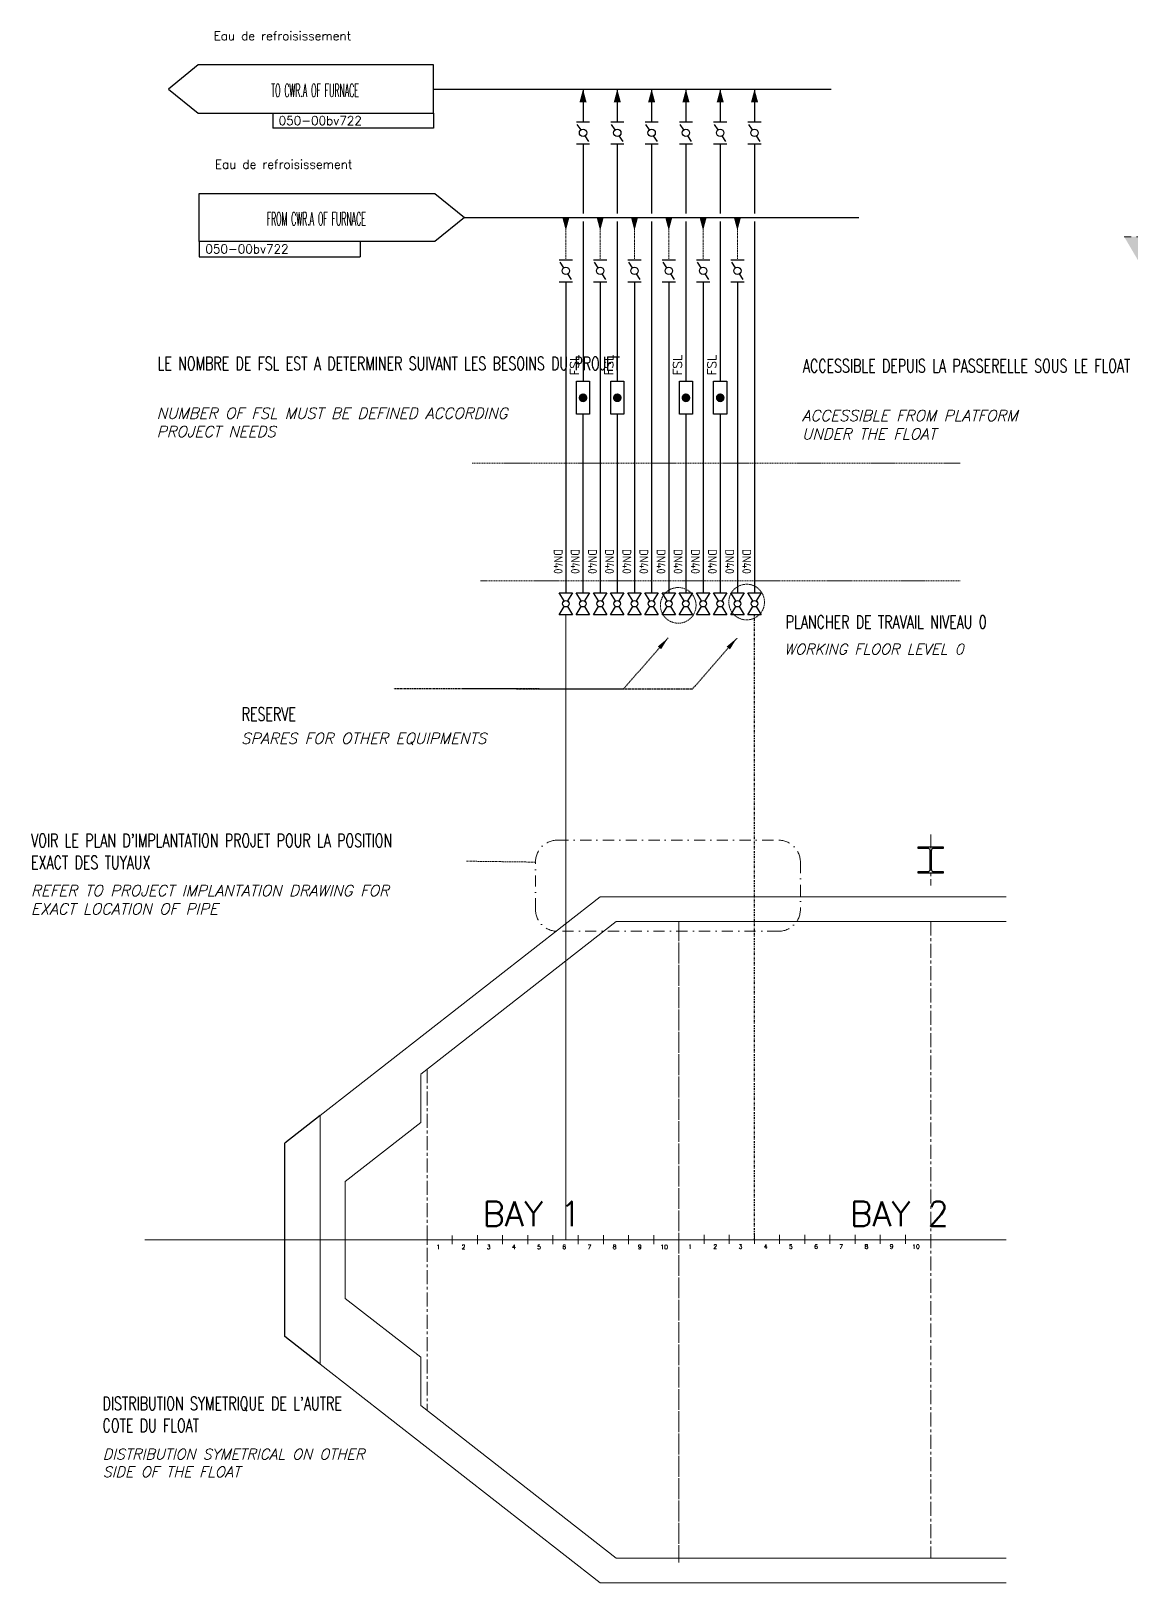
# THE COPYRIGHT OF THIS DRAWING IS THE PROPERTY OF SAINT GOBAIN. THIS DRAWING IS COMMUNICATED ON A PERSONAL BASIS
# Model space of a CAD drawing. Header units: millimetres. Extents: x -64622 to 376668, y -9274 to 59250.
# Drawn here: x -64622.4 to -64371.8, y 58870.2 to 59223.3 of the extents above; entities that cross this region are included whole.
import ezdxf
from ezdxf.enums import TextEntityAlignment as Align

# ---------------------------------------------------------------- set-up
doc = ezdxf.new("R2010")
doc.units = ezdxf.units.MM
doc.header["$LTSCALE"] = 0.1
for name, pattern in [('AXES', [50.8, 31.75, -6.35, 6.35, -6.35]), ('CACHEX2', [19.05, 12.7, -6.35]), ('DASHDOT', [1, 0.5, -0.25, 0, -0.25]), ('TIRETPTX2', [50.8, 25.4, -12.7, 0, -12.7])]:
    doc.linetypes.add(name, pattern=pattern)
doc.layers.get('0').update_dxf_attribs({"lineweight": 9})
for name, color, linetype, lineweight in [('AXES', 1, 'AXES', 9), ('BATTERY LIMIT', 3, 'TIRETPTX2', 9), ('TEXTE', 2, 'Continuous', 20), ('TEXTE-LOCAL', 2, 'Continuous', 15)]:
    doc.layers.add(name, color=color, linetype=linetype, lineweight=lineweight)
for name, color, linetype in [('INFRASTRUCTURE', 1, 'Continuous'), ('SOUDURE', 6, 'Continuous'), ('STRUCTURES', 1, 'Continuous'), ('WATER', 3, 'Continuous')]:
    doc.layers.add(name, color=color, linetype=linetype)
doc.styles.add('ITALIC', font='italic.shx', dxfattribs={"height": 1.8})
doc.styles.add('ROMANS', font='romans.shx', dxfattribs={"width": 0.7})
doc.styles.add('Tag_Instrum', font='isocp.shx', dxfattribs={"height": 2})
doc.dimstyles.new('1-20', dxfattribs={"dimtxt": 70, "dimasz": 70, "dimexe": 0.5, "dimexo": 20, "dimgap": 20, "dimtad": 3, "dimtoh": 1, "dimdsep": 46, "dimtxsty": 'ROMANS', "dimcen": 0.5, "dimclrd": 256, "dimclre": 256, "dimclrt": 2, "dimazin": 2, "dimtfac": 1, "dimtmove": 0, "dimatfit": 3, "dimfxl": 1, "dimtolj": 1, "dimtzin": 0, "dimarcsym": 0})

# ---------------------------------------------------------------- blocks, each defined once
blk = doc.blocks.new('F')
blk.add_solid([(0, 0), (2.99437, -0.802339), (2.99437, 0.802339)])
blk = doc.blocks.new('O5')
at = {"layer": 'BATTERY LIMIT'}
for p, q in [((0, 7.22), (-3.38, 1.45)), ((0, 7.93), (0, 0)), ((-3.38, 1.45), (3.38, 1.45))]:
    blk.add_line(p, q, dxfattribs=at)
blk.add_solid([(0, 7.22), (0, 1.45), (3.38, 1.45), (0, 1.45)], dxfattribs=at)
blk = doc.blocks.new('FSL')
blk.add_hatch(color=256).paths.add_polyline_path([(1, 3.75, 1), (-1, 3.75, 1)])
blk.add_lwpolyline([(-1.5, 7.5), (1.5, 7.5), (1.5, 0), (-1.5, 0)], close=True)
at = {"layer": 'TEXTE', "style": 'Tag_Instrum'}
for tag, p in [('DIA', (-2.5, -8)), ('FLUID', (-2.5, -11)), ('DESC', (-2.5, -14))]:
    blk.add_attdef(tag, text='', height=2, dxfattribs=at).set_placement(p, align=Align.MIDDLE_LEFT)
at = {"layer": 'TEXTE', "style": 'Tag_Instrum', "flags": 1}
for tag, p in [('COM1', (-2.5, -17)), ('COM2', (-2.5, -20))]:
    blk.add_attdef(tag, text='', height=2, dxfattribs=at).set_placement(p, align=Align.MIDDLE_LEFT)
blk = doc.blocks.new('BALL_VALVE')
for points in [[(1.86, -0.39), (0, -1.5), (0, 1.5), (1.86, 0.39)], [(3.14, 0.39), (5, 1.5), (5, -1.5), (3.14, -0.39)]]:
    blk.add_lwpolyline(points)
blk.add_circle((2.5, 0), 0.75)
at = {"layer": 'TEXTE', "style": 'Tag_Instrum'}
for tag, p in [('DIA', (0, -8)), ('FLUID', (0, -11)), ('DESC', (0, -14))]:
    blk.add_attdef(tag, text='', height=2, dxfattribs=at).set_placement(p, align=Align.MIDDLE_LEFT)
at = {"layer": 'TEXTE', "style": 'Tag_Instrum', "flags": 1}
for tag, p in [('COM1', (0, -17)), ('COM2', (0, -20))]:
    blk.add_attdef(tag, text='', height=2, dxfattribs=at).set_placement(p, align=Align.MIDDLE_LEFT)
blk = doc.blocks.new('BUTTERFLY_VALVE')
for p, q in [((0, -1.5), (0, 1.5)), ((4.44, 1.3), (3.19, 0.46)), ((5, -1.5), (5, 1.5)), ((1.81, -0.46), (0.56, -1.3))]:
    blk.add_line(p, q)
blk.add_circle((2.5, 0), 0.833)
at = {"layer": 'TEXTE', "style": 'Tag_Instrum'}
for tag, p in [('DIA', (0, -8)), ('FLUID', (0, -11)), ('DESC', (0, -14))]:
    blk.add_attdef(tag, text='', height=2, dxfattribs=at).set_placement(p, align=Align.MIDDLE_LEFT)
at = {"layer": 'TEXTE', "style": 'Tag_Instrum', "flags": 1}
for tag, p in [('COM1', (0, -17)), ('COM2', (0, -20))]:
    blk.add_attdef(tag, text='', height=2, dxfattribs=at).set_placement(p, align=Align.MIDDLE_LEFT)
blk = doc.blocks.new('*U44')
for p, q in [((0, 14.4), (-6.73, 8.92)), ((53.61, 14.4), (0, 14.4)), ((53.61, 3.43), (53.61, 14.4)), ((-6.73, 8.92), (0, 3.43)), ((0, 3.43), (53.61, 3.43)), ((17, 3.43), (17, 0)), ((53.61, 0), (17, 0)), ((53.61, 3.43), (53.61, 0))]:
    blk.add_line(p, q)
at = {"layer": 'TEXTE-LOCAL', "style": 'ROMANS'}
for tag, p in [('LOCAL-LANGUAGE', (28.02, 21.08)), ('LOCAL-LANGUAGE-2', (29.51, 16.92))]:
    blk.add_attdef(tag, text='', height=2, dxfattribs=at).set_placement(p, align=Align.MIDDLE_CENTER)
blk.add_attdef('TEXT-IN-ENGLISH', text='', height=3, dxfattribs=at).set_placement((27.72, 7.11), align=Align.CENTER)
blk.add_attdef('PID-NUMBER', text='', height=2, dxfattribs=at).set_placement((0.81, 1.64), align=Align.MIDDLE_LEFT)
blk = doc.blocks.new('*U45')
for p, q in [((0, 14.4), (53.61, 14.4)), ((0, 3.43), (0, 14.4)), ((53.61, 14.4), (60.33, 8.92)), ((60.33, 8.92), (53.61, 3.43)), ((53.61, 3.43), (0, 3.43)), ((0, 3.43), (0, 0)), ((36.61, 3.43), (36.61, 0)), ((0, 0), (36.61, 0))]:
    blk.add_line(p, q)
at = {"layer": 'TEXTE-LOCAL', "style": 'ROMANS'}
for tag, p in [('LOCAL-LANGUAGE', (28.02, 21.08)), ('LOCAL-LANGUAGE-2', (29.51, 16.92))]:
    blk.add_attdef(tag, text='', height=2, dxfattribs=at).set_placement(p, align=Align.MIDDLE_CENTER)
blk.add_attdef('TEXT-IN-ENGLISH', text='', height=3, dxfattribs=at).set_placement((27.72, 7.11), align=Align.CENTER)
blk.add_attdef('PID-NUMBER', text='', height=2, dxfattribs=at).set_placement((0.81, 1.64), align=Align.MIDDLE_LEFT)

msp = doc.modelspace()

# ---------------------------------------------------------------- linework, layer by layer
at = {"layer": 'AXES'}
for p, q in [((-64417.64, 59040.52), (-64417.64, 59028.87)), ((-64474.94, 59020.68), (-64474.94, 58875.8)), ((-64474.94, 59019.71), (-64474.94, 58874.82)), ((-64417.64, 59020.68), (-64417.64, 58876.77)), ((-64417.64, 59020.68), (-64417.64, 58875.8)), ((-64532.24, 58987.09), (-64532.24, 58909.39)), ((-64532.24, 58987.08), (-64532.24, 58909.4))]:
    msp.add_line(p, q, dxfattribs=at)
at = {"layer": 'BATTERY LIMIT', "linetype": 'CACHEX2', "ltscale": 0.0005}
for p, q in [((-64500.66, 59171.27), (-64500.66, 59180.91)), ((-64492.85, 59171.27), (-64492.85, 59180.91)), ((-64485.04, 59171.27), (-64485.04, 59180.91)), ((-64477.24, 59171.27), (-64477.24, 59180.91)), ((-64469.43, 59171.27), (-64469.43, 59180.91)), ((-64461.62, 59171.27), (-64461.62, 59180.91)), ((-64523.25, 59034.42), (-64507.57, 59034.21))]:
    msp.add_line(p, q, dxfattribs=at)
at = {"layer": 'BATTERY LIMIT', "linetype": 'CACHEX2', "ltscale": 0.2}
for p, q in [((-64522, 59125), (-64410.93, 59125)), ((-64520.05, 59098.26), (-64410.93, 59098.26))]:
    msp.add_line(p, q, dxfattribs=at)
at = {"layer": 'BATTERY LIMIT'}
msp.add_lwpolyline([(-64502.57, 59039.21), (-64452.29, 59039.21, -0.414214), (-64447.29, 59034.21), (-64447.29, 59023.46, -0.414214), (-64452.29, 59018.46), (-64502.57, 59018.46, -0.414214), (-64507.57, 59023.46), (-64507.57, 59034.21, -0.414214)], format="xyb", close=True, dxfattribs=at)
at = {"layer": 'INFRASTRUCTURE'}
for p, q in [((-64556.59, 58976.53), (-64564.62, 58970.25)), ((-64564.62, 58926.23), (-64564.62, 58970.25)), ((-64556.59, 58919.95), (-64564.62, 58926.23))]:
    msp.add_line(p, q, dxfattribs=at)
msp.add_lwpolyline([(-64420.46, 59037.7), (-64414.82, 59037.7), (-64414.82, 59037.31), (-64417.02, 59037.31, 0.414214), (-64417.53, 59036.81), (-64417.53, 59032.58, 0.414214), (-64417.02, 59032.07), (-64414.82, 59032.07), (-64414.82, 59031.69), (-64420.46, 59031.69), (-64420.46, 59032.07), (-64418.26, 59032.07, 0.414214), (-64417.75, 59032.58), (-64417.75, 59036.81, 0.414214), (-64418.26, 59037.31), (-64420.46, 59037.31)], format="xyb", close=True, dxfattribs=at)
at = {"layer": 'SOUDURE', "linetype": 'DASHDOT', "ltscale": 10}
msp.add_line((-64457.75, 58948.24), (-64457.75, 59090.52), dxfattribs=at)
at = {"layer": 'STRUCTURES', "lineweight": 18}
for p, q in [((-64556.59, 58976.53), (-64492.86, 59026.32)), ((-64492.86, 59026.32), (-64400.44, 59026.32)), ((-64533.68, 58985.96), (-64489.24, 59020.68)), ((-64489.24, 59020.68), (-64400.44, 59020.68)), ((-64533.68, 58985.88), (-64533.68, 58974.97)), ((-64556.59, 58976.53), (-64556.59, 58919.95)), ((-64550.86, 58961.56), (-64533.68, 58974.97)), ((-64550.86, 58961.56), (-64550.86, 58934.92)), ((-64550.86, 58934.92), (-64533.68, 58921.51)), ((-64556.59, 58919.95), (-64492.86, 58870.16)), ((-64533.68, 58910.52), (-64533.68, 58921.51)), ((-64533.68, 58910.52), (-64489.24, 58875.8)), ((-64489.24, 58875.8), (-64400.44, 58875.8)), ((-64492.86, 58870.16), (-64400.44, 58870.16))]:
    msp.add_line(p, q, dxfattribs=at)
at = {"layer": 'TEXTE'}
for p, q in [((-64500.66, 58948.24), (-64500.66, 59090.52)), ((-64596.5, 58948.24), (-64400.44, 58948.24)), ((-64532.24, 58947.29), (-64532.24, 58949.28)), ((-64532.24, 58947.28), (-64532.24, 58949.27)), ((-64532.24, 58947.28), (-64532.24, 58949.27)), ((-64526.51, 58947.28), (-64526.51, 58949.27)), ((-64520.78, 58947.29), (-64520.78, 58949.28)), ((-64515.05, 58947.29), (-64515.05, 58949.28)), ((-64509.32, 58947.29), (-64509.32, 58949.28)), ((-64503.59, 58947.29), (-64503.59, 58949.28)), ((-64497.86, 58947.29), (-64497.86, 58949.28)), ((-64492.13, 58947.29), (-64492.13, 58949.28)), ((-64486.4, 58947.29), (-64486.4, 58949.28)), ((-64480.67, 58947.29), (-64480.67, 58949.28)), ((-64474.94, 58947.37), (-64474.94, 58949.37)), ((-64474.94, 58947.36), (-64474.94, 58949.36)), ((-64474.94, 58947.36), (-64474.94, 58949.36)), ((-64474.94, 58947.32), (-64474.94, 58949.32)), ((-64474.94, 58947.31), (-64474.94, 58949.31)), ((-64474.94, 58947.31), (-64474.94, 58949.31)), ((-64474.94, 58947.27), (-64474.94, 58949.26)), ((-64469.21, 58947.36), (-64469.21, 58949.36)), ((-64463.48, 58947.37), (-64463.48, 58949.37)), ((-64457.75, 58947.37), (-64457.75, 58949.37)), ((-64452.02, 58947.37), (-64452.02, 58949.37)), ((-64446.29, 58947.37), (-64446.29, 58949.37)), ((-64440.56, 58947.37), (-64440.56, 58949.37)), ((-64434.83, 58947.37), (-64434.83, 58949.37)), ((-64429.1, 58947.37), (-64429.1, 58949.37)), ((-64423.37, 58947.37), (-64423.37, 58949.37)), ((-64417.64, 58947.41), (-64417.64, 58949.4)), ((-64417.64, 58947.39), (-64417.64, 58949.39)), ((-64417.64, 58947.39), (-64417.64, 58949.39)), ((-64417.64, 58947.35), (-64417.64, 58949.34))]:
    msp.add_line(p, q, dxfattribs=at)
at = {"layer": 'TEXTE', "linetype": 'CACHEX2', "ltscale": 0.0005}
for centre in [(-64475.09, 59092.64), (-64459.52, 59093.39)]:
    msp.add_circle(centre, 4.06, dxfattribs=at)
at = {"layer": 'WATER'}
for p, q in [((-64530.74, 59210.14), (-64440.31, 59210.14)), ((-64496.75, 59210.13), (-64496.75, 59202.67)), ((-64488.95, 59210.13), (-64488.95, 59202.67)), ((-64481.14, 59210.13), (-64481.14, 59202.67)), ((-64473.33, 59210.13), (-64473.33, 59202.67)), ((-64465.53, 59210.13), (-64465.53, 59202.67)), ((-64457.72, 59210.13), (-64457.72, 59202.67)), ((-64496.75, 59197.67), (-64496.75, 59181.81)), ((-64488.95, 59197.67), (-64488.95, 59181.81)), ((-64481.14, 59197.67), (-64481.14, 59181.81)), ((-64473.33, 59197.67), (-64473.33, 59181.81)), ((-64465.53, 59197.67), (-64465.53, 59181.81)), ((-64457.72, 59197.67), (-64457.72, 59181.81)), ((-64523.74, 59180.91), (-64434.02, 59180.91)), ((-64496.75, 59180.01), (-64496.75, 59143.63)), ((-64488.95, 59180.01), (-64488.95, 59143.63)), ((-64481.15, 59180.01), (-64481.17, 59133.63)), ((-64473.33, 59180.01), (-64473.33, 59143.63)), ((-64465.53, 59180.01), (-64465.53, 59143.63)), ((-64457.72, 59180.01), (-64457.75, 59133.63)), ((-64500.66, 59166.27), (-64500.66, 59095.52)), ((-64492.85, 59166.27), (-64492.85, 59095.52)), ((-64485.04, 59166.27), (-64485.04, 59095.52)), ((-64477.24, 59166.27), (-64477.24, 59095.52)), ((-64469.43, 59166.27), (-64469.43, 59095.52)), ((-64461.62, 59166.27), (-64461.62, 59095.52)), ((-64496.79, 59136.13), (-64496.79, 59095.52)), ((-64488.98, 59136.13), (-64488.98, 59095.52)), ((-64473.37, 59136.13), (-64473.37, 59095.52)), ((-64465.56, 59136.13), (-64465.56, 59095.52)), ((-64481.17, 59133.63), (-64481.17, 59095.52)), ((-64457.75, 59133.63), (-64457.75, 59095.52))]:
    msp.add_line(p, q, dxfattribs=at)

# ---------------------------------------------------------------- block references
at = {"layer": 'BATTERY LIMIT', "rotation": 180}
msp.add_blockref('O5', (-64370.22, 59177.98), dxfattribs=at)
at = {"layer": 'WATER'}
ref = msp.add_blockref('*U44', (-64584.35, 59201.22), dxfattribs=at)
ref.add_attrib('LOCAL-LANGUAGE', 'Eau de refroisissement', dxfattribs={"layer": 'TEXTE-LOCAL', "height": 2, "style": 'ROMANS'}).set_placement((-64565.16, 59222.25), align=Align.MIDDLE_CENTER)
ref.add_attrib('TEXT-IN-ENGLISH', 'TO CWR.A OF FURNACE     ', dxfattribs={"layer": 'TEXTE-LOCAL', "height": 3, "style": 'ROMANS', "width": 0.43}).set_placement((-64555.51, 59208.34), align=Align.CENTER)
ref.add_attrib('PID-NUMBER', '050-00bv722', dxfattribs={"layer": 'TEXTE-LOCAL', "height": 2, "style": 'ROMANS'}).set_placement((-64566.02, 59202.96), align=Align.MIDDLE_LEFT)
at = {"layer": 'WATER', "xscale": -1, "rotation": 90}
for p in [(-64496.75, 59210.14), (-64488.95, 59210.14), (-64481.14, 59210.14), (-64473.33, 59210.14), (-64465.53, 59210.14), (-64457.72, 59210.14)]:
    msp.add_blockref('F', p, dxfattribs=at)
at = {"layer": 'WATER', "linetype": 'CACHEX2', "ltscale": 0.0005, "rotation": 270}
for p in [(-64496.75, 59202.67), (-64488.95, 59202.67), (-64481.14, 59202.67), (-64473.33, 59202.67), (-64465.53, 59202.67), (-64457.72, 59202.67), (-64500.66, 59171.27), (-64492.85, 59171.27), (-64485.04, 59171.27), (-64477.24, 59171.27), (-64469.43, 59171.27), (-64461.62, 59171.27)]:
    msp.add_blockref('BUTTERFLY_VALVE', p, dxfattribs=at)
at = {"layer": 'WATER'}
ref = msp.add_blockref('*U45', (-64584.07, 59171.99), dxfattribs=at)
ref.add_attrib('LOCAL-LANGUAGE', 'Eau de refroisissement', dxfattribs={"layer": 'TEXTE-LOCAL', "height": 2, "style": 'ROMANS'}).set_placement((-64564.88, 59193.02), align=Align.MIDDLE_CENTER)
ref.add_attrib('TEXT-IN-ENGLISH', 'FROM CWR.A OF FURNACE     ', dxfattribs={"layer": 'TEXTE-LOCAL', "height": 3, "style": 'ROMANS', "width": 0.43}).set_placement((-64555.24, 59179.11), align=Align.CENTER)
ref.add_attrib('PID-NUMBER', '050-00bv722', dxfattribs={"layer": 'TEXTE-LOCAL', "height": 2, "style": 'ROMANS'}).set_placement((-64582.69, 59173.75), align=Align.MIDDLE_LEFT)
at = {"layer": 'WATER', "rotation": 90.00000000005332}
for p in [(-64500.66, 59177.92), (-64492.85, 59177.92), (-64485.04, 59177.92), (-64477.24, 59177.92), (-64469.43, 59177.92), (-64461.62, 59177.92)]:
    msp.add_blockref('F', p, dxfattribs=at)
at = {"layer": 'WATER', "linetype": 'CACHEX2', "ltscale": 0.0005}
for p in [(-64496.75, 59136.13), (-64488.95, 59136.13), (-64473.33, 59136.13), (-64465.53, 59136.13)]:
    msp.add_blockref('FSL', p, dxfattribs=at)
ref = msp.add_blockref('BALL_VALVE', (-64500.66, 59095.52), dxfattribs=dict(at, rotation=270))
ref.add_attrib('DIA', 'DN40', dxfattribs={"layer": 'TEXTE', "height": 2, "rotation": 270, "style": 'Tag_Instrum'}).set_placement((-64502.41, 59105.47), align=Align.MIDDLE_LEFT)
ref = msp.add_blockref('BALL_VALVE', (-64496.79, 59095.52), dxfattribs=dict(at, rotation=270))
ref.add_attrib('DIA', 'DN40', dxfattribs={"layer": 'TEXTE', "height": 2, "rotation": 270, "style": 'Tag_Instrum'}).set_placement((-64498.54, 59105.47), align=Align.MIDDLE_LEFT)
ref = msp.add_blockref('BALL_VALVE', (-64492.85, 59095.52), dxfattribs=dict(at, rotation=270))
ref.add_attrib('DIA', 'DN40', dxfattribs={"layer": 'TEXTE', "height": 2, "rotation": 270, "style": 'Tag_Instrum'}).set_placement((-64494.6, 59105.47), align=Align.MIDDLE_LEFT)
ref = msp.add_blockref('BALL_VALVE', (-64488.98, 59095.52), dxfattribs=dict(at, rotation=270))
ref.add_attrib('DIA', 'DN40', dxfattribs={"layer": 'TEXTE', "height": 2, "rotation": 270, "style": 'Tag_Instrum'}).set_placement((-64490.73, 59105.47), align=Align.MIDDLE_LEFT)
ref = msp.add_blockref('BALL_VALVE', (-64485.04, 59095.52), dxfattribs=dict(at, rotation=270))
ref.add_attrib('DIA', 'DN40', dxfattribs={"layer": 'TEXTE', "height": 2, "rotation": 270, "style": 'Tag_Instrum'}).set_placement((-64486.79, 59105.47), align=Align.MIDDLE_LEFT)
ref = msp.add_blockref('BALL_VALVE', (-64481.17, 59095.52), dxfattribs=dict(at, rotation=270))
ref.add_attrib('DIA', 'DN40', dxfattribs={"layer": 'TEXTE', "height": 2, "rotation": 270, "style": 'Tag_Instrum'}).set_placement((-64482.92, 59105.47), align=Align.MIDDLE_LEFT)
ref = msp.add_blockref('BALL_VALVE', (-64477.24, 59095.52), dxfattribs=dict(at, rotation=270))
ref.add_attrib('DIA', 'DN40', dxfattribs={"layer": 'TEXTE', "height": 2, "rotation": 270, "style": 'Tag_Instrum'}).set_placement((-64478.99, 59105.47), align=Align.MIDDLE_LEFT)
ref = msp.add_blockref('BALL_VALVE', (-64473.37, 59095.52), dxfattribs=dict(at, rotation=270))
ref.add_attrib('DIA', 'DN40', dxfattribs={"layer": 'TEXTE', "height": 2, "rotation": 270, "style": 'Tag_Instrum'}).set_placement((-64475.12, 59105.47), align=Align.MIDDLE_LEFT)
ref = msp.add_blockref('BALL_VALVE', (-64469.43, 59095.52), dxfattribs=dict(at, rotation=270))
ref.add_attrib('DIA', 'DN40', dxfattribs={"layer": 'TEXTE', "height": 2, "rotation": 270, "style": 'Tag_Instrum'}).set_placement((-64471.18, 59105.47), align=Align.MIDDLE_LEFT)
ref = msp.add_blockref('BALL_VALVE', (-64465.56, 59095.52), dxfattribs=dict(at, rotation=270))
ref.add_attrib('DIA', 'DN40', dxfattribs={"layer": 'TEXTE', "height": 2, "rotation": 270, "style": 'Tag_Instrum'}).set_placement((-64467.31, 59105.47), align=Align.MIDDLE_LEFT)
ref = msp.add_blockref('BALL_VALVE', (-64461.62, 59095.52), dxfattribs=dict(at, rotation=270))
ref.add_attrib('DIA', 'DN40', dxfattribs={"layer": 'TEXTE', "height": 2, "rotation": 270, "style": 'Tag_Instrum'}).set_placement((-64463.37, 59105.47), align=Align.MIDDLE_LEFT)
ref = msp.add_blockref('BALL_VALVE', (-64457.75, 59095.52), dxfattribs=dict(at, rotation=270))
ref.add_attrib('DIA', 'DN40', dxfattribs={"layer": 'TEXTE', "height": 2, "rotation": 270, "style": 'Tag_Instrum'}).set_placement((-64459.5, 59105.47), align=Align.MIDDLE_LEFT)

# ---------------------------------------------------------------- texts
at = {"layer": 'TEXTE', "style": 'ROMANS'}
for p in [(-64497.68, 59144.98), (-64489.87, 59144.98), (-64474.26, 59144.98), (-64466.45, 59144.98)]:
    msp.add_text('FSL', height=2, rotation=90, dxfattribs=at).set_placement(p)
for s, height, p in [('BAY 1', 5.636, (-64519.61, 58951.36)), ('BAY 2', 5.636, (-64435.99, 58951.36)), ('2', 1, (-64467.08, 58946.22)), ('3', 1, (-64461.35, 58946.22)), ('4', 1, (-64455.62, 58946.22)), ('5', 1, (-64449.89, 58946.22)), ('6', 1, (-64444.16, 58946.22)), ('7', 1, (-64438.43, 58946.22)), ('8', 1, (-64432.7, 58946.22)), ('9', 1, (-64426.97, 58946.22)), ('1', 1, (-64530.11, 58946.13)), ('2', 1, (-64524.38, 58946.14)), ('3', 1, (-64518.65, 58946.14)), ('4', 1, (-64512.92, 58946.14)), ('5', 1, (-64507.19, 58946.14)), ('6', 1, (-64501.46, 58946.14)), ('7', 1, (-64495.73, 58946.14)), ('8', 1, (-64490, 58946.14)), ('9', 1, (-64484.27, 58946.14)), ('10', 1, (-64479.15, 58946.12)), ('1', 1, (-64472.81, 58946.21)), ('10', 1, (-64421.85, 58946.21))]:
    msp.add_text(s, height=height, dxfattribs=at).set_placement(p)
at = {"layer": 'TEXTE', "attachment_point": 1}
for s, insert, char_height, width, style in [('LE NOMBRE DE FSL EST A DETERMINER SUIVANT LES BESOINS DU PROJET', (-64593.57, 59149.17), 3, 112.2691, 'ROMANS'), ('ACCESSIBLE DEPUIS LA PASSERELLE SOUS LE FLOAT', (-64446.73, 59148.64), 3, 88.6207, 'ROMANS'), ('NUMBER OF FSL MUST BE DEFINED ACCORDING PROJECT NEEDS', (-64593.77, 59137.62), 2.5, 89.5581, 'ITALIC'), ('ACCESSIBLE FROM PLATFORM UNDER THE FLOAT', (-64446.93, 59137.09), 2.5, 65.9097, 'ITALIC'), ('PLANCHER DE TRAVAIL NIVEAU 0', (-64450.62, 59090.36), 3, 88.6207, 'ROMANS'), ('WORKING FLOOR LEVEL 0', (-64450.96, 59083.86), 2.4, 62.8762, 'ITALIC'), ('RESERVE', (-64574.43, 59069.37), 3, 88.6207, 'ROMANS'), ('SPARES FOR OTHER EQUIPMENTS', (-64574.55, 59063.63), 2.5, 62.8762, 'ITALIC'), ("VOIR LE PLAN D'IMPLANTATION PROJET POUR LA POSITION EXACT DES TUYAUX", (-64622.36, 59040.63), 3, 95.4168, 'ROMANS'), ('REFER TO PROJECT IMPLANTATION DRAWING FOR EXACT LOCATION OF PIPE', (-64622.36, 59028.99), 2.5, 98.337, 'ITALIC'), ("DISTRIBUTION SYMETRIQUE DE L'AUTRE COTE DU FLOAT", (-64606.09, 58912.51), 3, 65.9097, 'ROMANS'), ('DISTRIBUTION SYMETRICAL ON OTHER SIDE OF THE FLOAT', (-64606.04, 58900.66), 2.4, 65.9097, 'ITALIC')]:
    msp.add_mtext(s, dxfattribs=dict(at, insert=insert, char_height=char_height, width=width, style=style))

# ---------------------------------------------------------------- leaders
at = {"layer": 'TEXTE', "linetype": 'CACHEX2', "ltscale": 0.0005}
for points in [[(-64477.39, 59085.23), (-64487.57, 59073.59), (-64539.79, 59073.64)], [(-64461.72, 59085.21), (-64471.89, 59073.57), (-64524.12, 59073.62)]]:
    msp.add_leader(points, dimstyle='1-20', override={"dimasz": 3, "dimgap": 20, "dimtad": 0}, dxfattribs=at)

doc.saveas('drawing.dxf')
